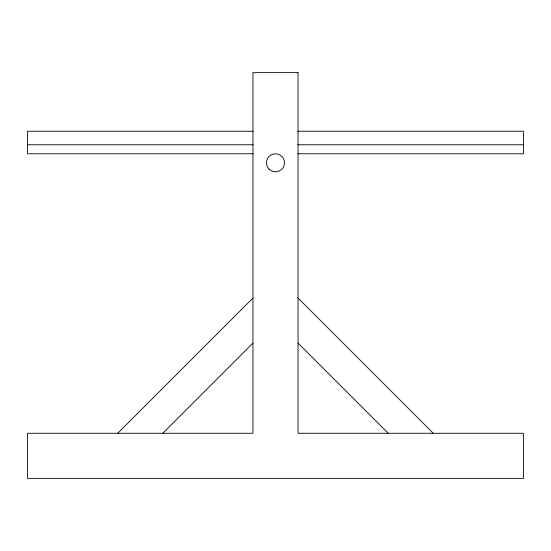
<?xml version="1.0" encoding="UTF-8"?>
<svg xmlns="http://www.w3.org/2000/svg" width="551" height="551" viewBox="0 0 551 551"><rect width="100%" height="100%" fill="white"/><g stroke="black" fill="none" stroke-linecap="round" stroke-linejoin="round"><path stroke-width="0.83" d="M117.714 433.286L252.957 298.043M162.793 433.286L252.957 343.121M253.116 131.241L27.55 131.241L27.55 153.777L253.116 153.777M297.884 131.241L523.45 131.241L523.45 153.777L297.884 153.777M27.55 144.761L253.116 144.761M297.884 144.761L523.45 144.761M298.043 298.043L433.286 433.286M298.043 343.121L388.207 433.286M298.043 72.629L252.957 72.629L252.957 433.286L27.55 433.286L27.55 478.371L523.45 478.371L523.45 433.286L298.043 433.286L298.043 72.629M269.122 169.171A9.016 9.016 0 0 0 284.206 165.128A9.016 9.016 0 0 0 273.165 154.087A9.016 9.016 0 0 0 269.122 169.171"/></g></svg>
